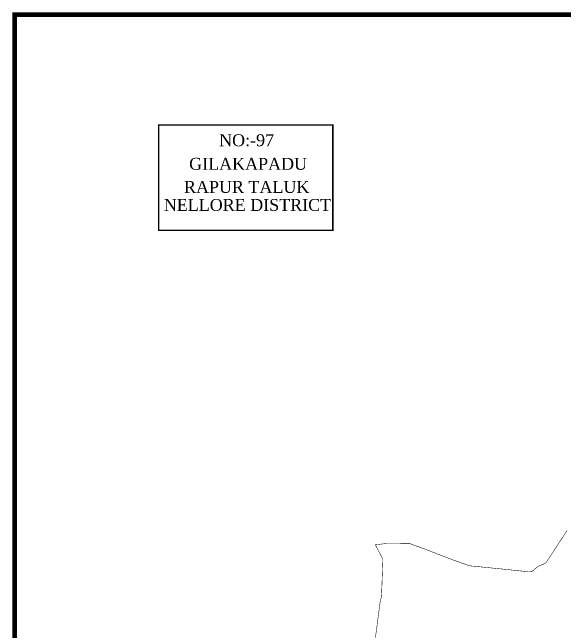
# Model space of a CAD drawing. Header units: feet. Extents: x 349593 to 350015, y 1571769 to 1572365.
# Drawn here: x 349593.1 to 349773, y 1572162.9 to 1572364.5 of the extents above; entities that cross this region are included whole.
import ezdxf

# ---------------------------------------------------------------- set-up
doc = ezdxf.new("R2010")
doc.units = ezdxf.units.FT
doc.header["$LTSCALE"] = 15
doc.header["$MEASUREMENT"] = 0
doc.layers.add('text', color=7, linetype='Continuous')
doc.layers.add('VILLAGE BOUNDRY', color=7, linetype='Continuous')
doc.styles.get("Standard").update_dxf_attribs({"font": 'TIMES.TTF'})

msp = doc.modelspace()

# ---------------------------------------------------------------- linework, layer by layer
at = {"lineweight": -3, "const_width": 1.5}
msp.add_lwpolyline([(349593.84, 1572363.79), (349593.84, 1571769.79), (350013.84, 1571769.79), (350013.84, 1572363.79)], close=True, dxfattribs=at)
at = {"lineweight": -3, "const_width": 0.469, "elevation": -0.97}
msp.add_lwpolyline([(349640.73, 1572327.9), (349697.51, 1572327.9), (349697.51, 1572293.59), (349640.73, 1572293.59)], close=True, dxfattribs=at)
at = {"layer": 'VILLAGE BOUNDRY', "lineweight": -3, "const_width": 0.164, "elevation": -1}
msp.add_lwpolyline([(349773.82, 1572195.75), (349768.89, 1572188.23), (349766.93, 1572185.29), (349766.02, 1572184.79), (349764.27, 1572184.02), (349762.46, 1572182.51), (349760.78, 1572182.41), (349754.78, 1572183.04), (349748.85, 1572183.64), (349744.24, 1572184.09), (349742.15, 1572184.29), (349740, 1572185.05), (349736.52, 1572186.26), (349731.17, 1572188.32), (349727.62, 1572189.7), (349722.65, 1572191.52), (349720.48, 1572191.53), (349715.24, 1572191.59), (349711.37, 1572191.15), (349713.82, 1572186.43), (349713.72, 1572183.82), (349713.49, 1572177.66), (349713.39, 1572175.53), (349713.27, 1572173.94), (349712.89, 1572172.31), (349711.09, 1572158.55)], dxfattribs=at)

# ---------------------------------------------------------------- texts
at = {"layer": 'text'}
for s, height, p in [('NO:-97', 3.879, (349660.45, 1572320.97, -0.97)), ('GILAKAPADU', 3.879, (349650.7, 1572313.28, -0.97)), ('RAPUR TALUK', 3.8794, (349649.01, 1572305.75, -0.97)), ('NELLORE DISTRICT', 3.8794, (349642.43, 1572299.89, -0.97))]:
    msp.add_text(s, height=height, dxfattribs=at).set_placement(p)

doc.saveas('drawing.dxf')
